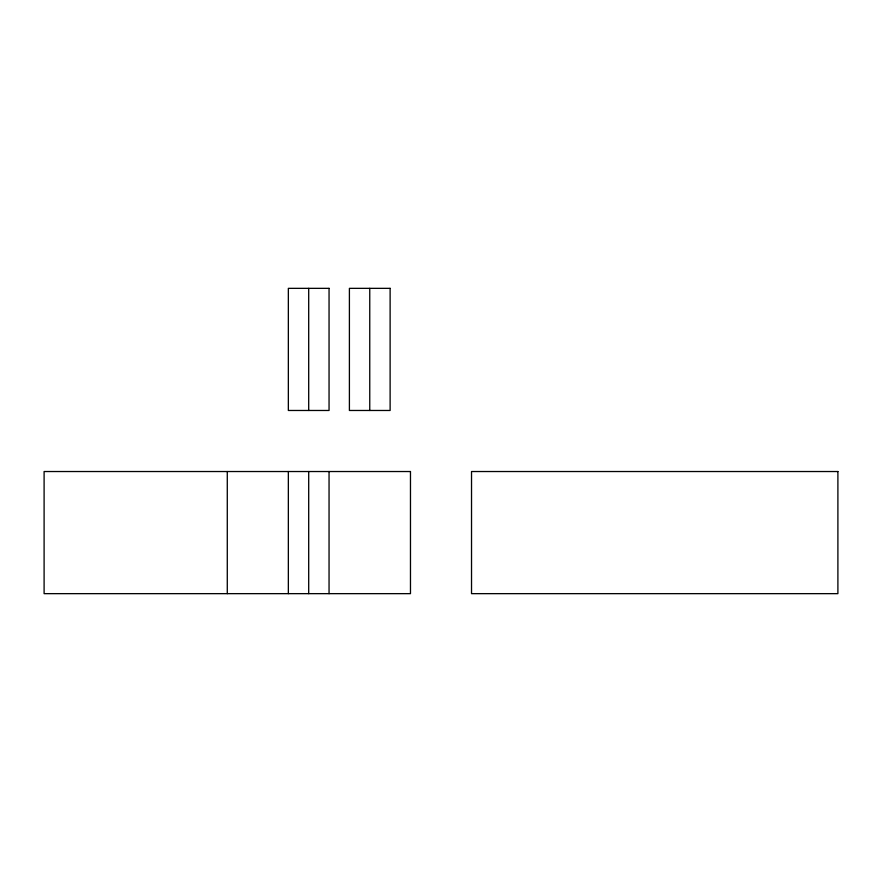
<?xml version="1.0" encoding="UTF-8"?>
<svg xmlns="http://www.w3.org/2000/svg" width="882" height="882" viewBox="0 0 882 882"><rect width="100%" height="100%" fill="white"/><g stroke="black" fill="none" stroke-linecap="round" stroke-linejoin="round"><path stroke-width="1.32" d="M369.756 288.348L369.756 410.472M329.052 471.528L329.052 593.652M308.7 288.348L308.7 410.472M308.7 471.528L308.7 593.652M288.348 471.528L288.348 593.652M227.28 471.528L227.28 593.652M329.052 288.348L288.348 288.348L288.348 410.472L329.052 410.472L329.052 288.348M390.12 288.348L349.404 288.348L349.404 410.472L390.12 410.472L390.12 288.348M410.472 471.528L44.1 471.528L44.1 593.652L410.472 593.652L410.472 471.528M837.9 471.528L471.528 471.528L471.528 593.652L837.9 593.652L837.9 471.528"/></g></svg>
